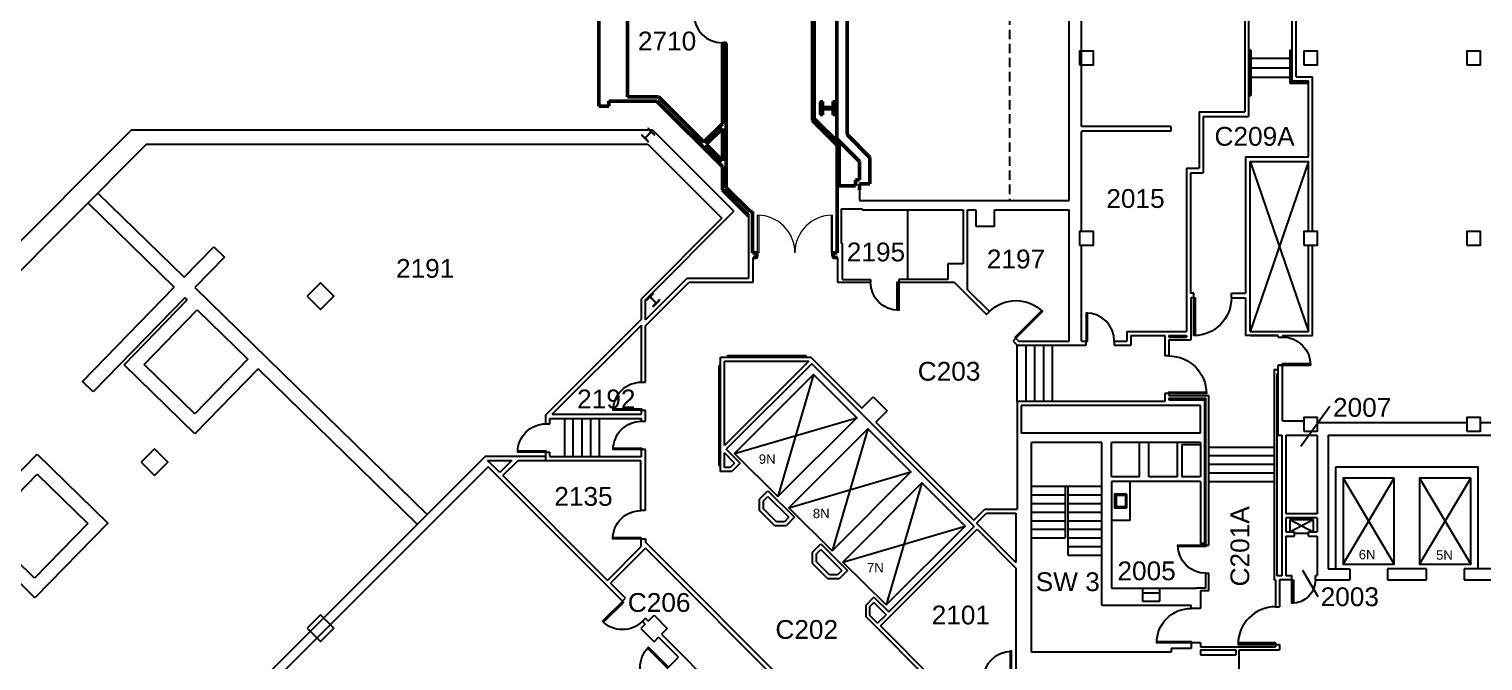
# Model space of a CAD drawing. Header units: inches. Extents: x -1132 to 7533, y -2240 to 4304.
# Drawn here: x 1104 to 2963, y 2053 to 2861 of the extents above; entities that cross this region are included whole.
import ezdxf

# ---------------------------------------------------------------- set-up
doc = ezdxf.new("R2010")
doc.units = ezdxf.units.IN
doc.header["$LTSCALE"] = 96
doc.header["$MEASUREMENT"] = 0
doc.linetypes.add('DASHED4', pattern=[0.1875, 0.125, -0.0625])
doc.layers.get('0').update_dxf_attribs({"linetype": 'CONTINUOUS'})
for name, color, linetype in [('A-ANNO-ROOM', 4, 'CONTINUOUS'), ('A-ANNO-TEXT', 4, 'CONTINUOUS'), ('A-COLS', 5, 'CONTINUOUS'), ('A-DOOR', 2, 'CONTINUOUS'), ('A-FLOR-CASE', 3, 'CONTINUOUS'), ('A-FLOR-EVTR', 1, 'CONTINUOUS'), ('A-FLOR-PFIX', 2, 'CONTINUOUS'), ('A-FLOR-STRS', 2, 'CONTINUOUS'), ('A-SHAFT', 1, 'CONTINUOUS'), ('A-WALL-ABOVE', 8, 'DASHED4'), ('A-WALL-FULL', 6, 'CONTINUOUS')]:
    doc.layers.add(name, color=color, linetype=linetype)
doc.styles.add('ARIAL', font='arial.ttf')
doc.styles.add('ATTR', font='romans.shx', dxfattribs={"width": 0.8, "height": 0.480011})

# ---------------------------------------------------------------- blocks, each defined once
blk = doc.blocks.new('*U86')
for p, q in [((0, 0), (0, 0)), ((36, 0), (36, 0))]:
    blk.add_line(p, q)
blk.add_lwpolyline([(0, 0), (0, -36), (1.75, -36), (1.75, 0)], close=True)
blk.add_arc((0, 0), 36, 270, 0)
blk = doc.blocks.new('*U85')
for p, q in [((0, 0), (0, 0)), ((48, 0), (48, 0))]:
    blk.add_line(p, q)
blk.add_lwpolyline([(0, 0), (0, 48), (1.75, 48), (1.75, 0)], close=True)
blk.add_arc((0, 0), 48, 0, 90)
blk = doc.blocks.new('*U87')
for p, q in [((0, 0), (0, 0)), ((-36, 0), (-36, 0))]:
    blk.add_line(p, q)
blk.add_lwpolyline([(0, 0), (0, -36), (-1.75, -36), (-1.75, 0)], close=True)
blk.add_arc((0, 0), 36, 180, 270)
blk = doc.blocks.new('*U80')
for p, q in [((0, 0), (0, 0)), ((36, 0), (36, 0))]:
    blk.add_line(p, q)
blk.add_lwpolyline([(0, 0), (0, 36), (1.75, 36), (1.75, 0)], close=True)
blk.add_arc((0, 0), 36, 0, 90)
blk = doc.blocks.new('*U81')
for p, q in [((0, 0), (0, 0)), ((44, 0), (44, 0))]:
    blk.add_line(p, q)
blk.add_lwpolyline([(0, 0), (0, -44), (1.75, -44), (1.75, 0)], close=True)
blk.add_arc((0, 0), 44, 270, 0)

msp = doc.modelspace()

# ---------------------------------------------------------------- hatches: boundary and pattern name
at = {"layer": 'A-COLS'}
h = msp.add_hatch(dxfattribs=at)
h.set_pattern_fill('FP_25', color=256, angle=-45, style=0, pattern_type=2)
h.set_pattern_definition([(45, (207.5376, 213.896), (-4.751758, 4.751758), []), (45, (207.5376, 221.0956), (-4.751758, 4.751758), [])])
h.paths.add_polyline_path([(1895.4, 2716.8), (1895.9, 2717.2), (1892.4, 2720.7), (1892.2, 2721.1), (1892.2, 2721.6), (1892.4, 2722), (1898.9, 2728.4), (1899.3, 2728.7), (1899.8, 2728.7), (1900.2, 2728.4), (1903.6, 2725), (1904.1, 2725.5), (1895.6, 2733.9), (1895.2, 2733.5), (1898.6, 2730), (1898.9, 2729.6), (1898.9, 2729.2), (1898.6, 2728.8), (1892.1, 2722.3), (1891.7, 2722), (1891.3, 2722), (1890.9, 2722.3), (1887.4, 2725.7), (1886.9, 2725.3), (1894, 2718.2)], flags=0)
h = msp.add_hatch(dxfattribs=at)
h.set_pattern_fill('FP_16', color=256, angle=45, style=0, pattern_type=2)
h.set_pattern_definition([(45, (211.564, 217.921), (-4.751758, 4.751758), []), (45, (211.564, 225.121), (-4.751758, 4.751758), [])])
h.paths.add_polyline_path([(1901.9, 2506), (1910.4, 2514.5), (1909.9, 2515), (1906.5, 2511.5), (1906.1, 2511.3), (1905.6, 2511.3), (1905.2, 2511.5), (1898.7, 2518), (1898.5, 2518.4), (1898.5, 2518.9), (1898.7, 2519.3), (1902.2, 2522.7), (1901.7, 2523.2), (1893.2, 2514.7), (1893.7, 2514.2), (1897.1, 2517.7), (1897.5, 2517.9), (1898, 2517.9), (1898.4, 2517.7), (1904.9, 2511.2), (1905.1, 2510.8), (1905.1, 2510.3), (1904.9, 2509.9), (1901.4, 2506.5)], flags=0)

# ---------------------------------------------------------------- linework, layer by layer
at = {"layer": 'A-ANNO-ROOM'}
for p, q in [((2766.9, 2378.4), (2729.9, 2327.4)), ((2732, 2169.2), (2751.8, 2135.6))]:
    msp.add_line(p, q, dxfattribs=at)
at = {"layer": 'A-COLS', "lineweight": 15}
for p, q in [((2118.8, 2768.1), (2115.4, 2764.6)), ((2118.9, 2753.7), (2116.2, 2751.1)), ((2125.8, 2760.7), (2123.6, 2758.5)), ((2125.5, 2759.4), (2125.9, 2759.8)), ((2130.4, 2760.7), (2128.2, 2758.5)), ((2130.1, 2759.4), (2130.5, 2759.8)), ((2133.2, 2768.1), (2131.5, 2766.3)), ((2135, 2765.2), (2131.5, 2761.7)), ((2131.5, 2760.7), (2132.2, 2761.5))]:
    msp.add_line(p, q, dxfattribs=at)
at = {"layer": 'A-COLS', "lineweight": 40}
for p, q in [((2115.4, 2768.1), (2115.4, 2751.1)), ((2118.9, 2768.1), (2115.4, 2768.1)), ((2115.4, 2751.1), (2118.9, 2751.1)), ((2118.2, 2764.6), (2118.2, 2754.6)), ((2118.9, 2764.6), (2118.2, 2764.6)), ((2118.2, 2754.6), (2118.9, 2754.6)), ((2118.9, 2760.7), (2118.9, 2768.1)), ((2118.9, 2759.8), (2118.9, 2764.6)), ((2131.5, 2760.7), (2118.9, 2760.7)), ((2131.5, 2759.8), (2118.9, 2759.8)), ((2118.9, 2754.6), (2118.9, 2759.4)), ((2118.9, 2759.4), (2131.5, 2759.4)), ((2118.9, 2751.1), (2118.9, 2758.5)), ((2118.9, 2758.5), (2131.5, 2758.5)), ((2135, 2768.1), (2131.5, 2768.1)), ((2131.5, 2768.1), (2131.5, 2760.7)), ((2132.2, 2764.6), (2131.5, 2764.6)), ((2131.5, 2764.6), (2131.5, 2759.8)), ((2131.5, 2759.4), (2131.5, 2754.6)), ((2131.5, 2758.5), (2131.5, 2751.1)), ((2131.5, 2754.6), (2132.2, 2754.6)), ((2131.5, 2751.1), (2135, 2751.1)), ((2132.2, 2754.6), (2132.2, 2764.6)), ((2135, 2751.1), (2135, 2768.1))]:
    msp.add_line(p, q, dxfattribs=at)
at = {"layer": 'A-COLS'}
for p, q in [((1895.6, 2733.9), (1895.2, 2733.5)), ((1895.2, 2733.5), (1898.6, 2730)), ((1904.1, 2725.5), (1895.6, 2733.9)), ((1887.4, 2725.7), (1886.9, 2725.3)), ((1886.9, 2725.3), (1895.4, 2716.8)), ((1890.9, 2722.3), (1887.4, 2725.7)), ((1898.6, 2728.8), (1892.1, 2722.3)), ((1892.4, 2722), (1898.9, 2728.4)), ((1895.9, 2717.2), (1892.4, 2720.7)), ((1895.4, 2716.8), (1895.9, 2717.2)), ((1900.2, 2728.4), (1903.6, 2725)), ((1903.6, 2725), (1904.1, 2725.5)), ((1901.7, 2523.2), (1893.2, 2514.7)), ((1893.2, 2514.7), (1893.7, 2514.2)), ((1893.7, 2514.2), (1897.1, 2517.7)), ((1898.4, 2517.7), (1904.9, 2511.2)), ((1898.7, 2519.3), (1902.2, 2522.7)), ((1905.2, 2511.5), (1898.7, 2518)), ((1904.9, 2509.9), (1901.4, 2506.5)), ((1902.2, 2522.7), (1901.7, 2523.2)), ((1901.9, 2506), (1910.4, 2514.5)), ((1909.9, 2515), (1906.5, 2511.5)), ((1910.4, 2514.5), (1909.9, 2515)), ((1901.4, 2506.5), (1901.9, 2506))]:
    msp.add_line(p, q, dxfattribs=at)
for points in [[(2447.1, 2814.9), (2464.6, 2814.9), (2464.6, 2832.4), (2447.1, 2832.4)], [(2733.6, 2814.9), (2751.1, 2814.9), (2751.1, 2832.4), (2733.6, 2832.4)], [(2942.1, 2814.9), (2959.6, 2814.9), (2959.6, 2832.4), (2942.1, 2832.4)], [(2447.1, 2584.4), (2464.6, 2584.4), (2464.6, 2601.9), (2447.1, 2601.9)], [(2733.6, 2584.4), (2751.1, 2584.4), (2751.1, 2601.9), (2733.6, 2601.9)], [(2942.1, 2584.4), (2959.6, 2584.4), (2959.6, 2601.9), (2942.1, 2601.9)], [(1459.6, 2519.5), (1476.5, 2502.6), (1493.5, 2519.5), (1476.5, 2536.5)], [(2733.6, 2346.9), (2751.1, 2346.9), (2751.1, 2364.4), (2733.6, 2364.4)], [(2942.1, 2346.9), (2959.6, 2346.9), (2959.6, 2364.4), (2942.1, 2364.4)], [(1247.4, 2307.4), (1264.4, 2290.4), (1281.4, 2307.4), (1264.4, 2324.4)], [(1459.6, 2095.3), (1476.5, 2078.3), (1493.5, 2095.3), (1476.5, 2112.2)]]:
    msp.add_lwpolyline(points, close=True, dxfattribs=at)
for points in [[(2314.3, 2629.6), (2314.3, 2608.7)], [(2314.3, 2608.7), (2338.3, 2608.7), (2338.3, 2629.6)]]:
    msp.add_lwpolyline(points, dxfattribs=at)
for centre, start, end in [((1891.5, 2722.9), 225, 315), ((1893.1, 2721.3), 135, 225), ((1898, 2729.4), 315, 45), ((1899.6, 2727.8), 45, 135), ((1897.8, 2517.1), 45, 135), ((1899.3, 2518.6), 135, 225), ((1904.3, 2510.6), 315, 45), ((1905.8, 2512.1), 225, 315)]:
    msp.add_arc(centre, 0.891, start, end, dxfattribs=at)
at = {"layer": 'A-DOOR'}
for p, q in [((1991.9, 2843.1), (1990, 2843.1)), ((1990, 2843.1), (1990, 2841.1)), ((1990, 2841.1), (1990.5, 2841.1)), ((1990.5, 2841.6), (1990.5, 2841.1)), ((1995.3, 2841.6), (1990.5, 2841.6)), ((1993.9, 2843.7), (1991.9, 2843.7)), ((1991.9, 2843.7), (1991.9, 2843.1)), ((1993.9, 2843.1), (1993.9, 2843.7)), ((1995.8, 2843.1), (1993.9, 2843.1)), ((1995.3, 2841.1), (1995.3, 2841.6)), ((1995.3, 2841.1), (1995.8, 2841.1)), ((1995.8, 2841.1), (1995.8, 2843.1)), ((2033, 2575.4), (2033, 2574.9)), ((2035, 2575.4), (2033, 2575.4)), ((2033.5, 2574.9), (2033, 2574.9)), ((2033, 2568.9), (2033.5, 2568.9)), ((2033, 2568.9), (2033, 2568.4)), ((2033, 2568.4), (2035, 2568.4)), ((2033.5, 2568.9), (2033.5, 2574.9)), ((2035, 2573.5), (2035, 2575.4)), ((2035.6, 2573.5), (2035, 2573.5)), ((2035, 2568.4), (2035, 2570.4)), ((2035, 2570.4), (2035.6, 2570.4)), ((2035.6, 2570.4), (2035.6, 2573.5)), ((2130.4, 2573.5), (2130.4, 2570.4)), ((2130.4, 2573.5), (2131, 2573.5)), ((2130.4, 2573.5), (2130.4, 2570.4)), ((2130.4, 2570.4), (2131, 2570.4)), ((2131, 2575.4), (2131, 2573.5)), ((2133, 2575.4), (2131, 2575.4)), ((2131, 2575.4), (2131, 2573.5)), ((2131, 2570.4), (2131, 2568.4)), ((2131, 2568.4), (2133, 2568.4)), ((2133, 2574.9), (2133, 2575.4)), ((2133, 2568.4), (2133, 2568.9)), ((2718.5, 2157.1), (2720.3, 2157.1))]:
    msp.add_line(p, q, dxfattribs=at)
at = {"layer": 'A-DOOR', "lineweight": 9}
for p, q in [((2035, 2575.4), (2035, 2622.9)), ((2036.7, 2622.9), (2036.7, 2574.9)), ((2129.2, 2622.9), (2129.2, 2574.9)), ((2131, 2575.4), (2131, 2622.9)), ((2036.7, 2574.9), (2035, 2574.9)), ((2129.2, 2574.9), (2131, 2574.9))]:
    msp.add_line(p, q, dxfattribs=at)
at = {"layer": 'A-DOOR'}
for points in [[(2593.1, 2517.1), (2594.8, 2517.1), (2594.8, 2469.1), (2593.1, 2469.1)], [(2455.4, 2461.9), (2457.1, 2461.9), (2457.1, 2497.9), (2455.4, 2497.9)], [(2561.1, 2395.1), (2561.1, 2396.9), (2609.1, 2396.9), (2609.1, 2395.1)], [(2608.6, 2201.4), (2608.6, 2199.6), (2572.6, 2199.6), (2572.6, 2201.4)], [(2697.6, 2074.6), (2697.6, 2076.4), (2649.6, 2076.4), (2649.6, 2074.6)]]:
    msp.add_lwpolyline(points, close=True, dxfattribs=at)
msp.add_lwpolyline([(2720.3, 2157.1), (2720.3, 2127.1), (2718.5, 2127.1), (2718.5, 2157.1)], dxfattribs=at)
for centre, radius, start, end in [((1990, 2879.1), 36, 180, 270), ((2455.4, 2461.9), 36, 0, 90), ((2697.6, 2074.6), 48, 90, 180)]:
    msp.add_arc(centre, radius, start, end, dxfattribs=at)
at = {"layer": 'A-DOOR', "lineweight": 9}
for centre, radius, start, end in [((1990, 2879.1), 36, 180, 270), ((2035, 2574.9), 48, 0, 90), ((2131, 2574.9), 48, 90, 180)]:
    msp.add_arc(centre, radius, start, end, dxfattribs=at)
at = {"layer": 'A-DOOR', "extrusion": (0, 0, -1)}
for centre, radius, start, end in [((-2593.1, 2517.1), 48, 180, 270), ((-2561.1, 2395.1), 48, 90, 180), ((-2608.6, 2201.4), 36, 270, 0), ((-2718.5, 2157.1), 30, 180, 270)]:
    msp.add_arc(centre, radius, start, end, dxfattribs=at)
at = {"layer": 'A-FLOR-CASE'}
for q in [(2511.6, 2282.7), (2487.6, 2232.7)]:
    msp.add_line((2511.6, 2232.7), q, dxfattribs=at)
at = {"layer": 'A-FLOR-EVTR'}
for p, q in [((2106.9, 2419.3), (2061.4, 2263.5)), ((2005.9, 2318.3), (2162, 2364.1)), ((2176.2, 2350), (2130.7, 2194.2)), ((2075.2, 2249), (2231.3, 2294.9)), ((2783.8, 2177.1), (2849.3, 2287.1)), ((2783.8, 2287.1), (2849.3, 2177.1)), ((2881.8, 2177.1), (2947.3, 2287.1)), ((2881.8, 2287.1), (2947.3, 2177.1)), ((2245.4, 2280.8), (2199.9, 2125)), ((2716, 2234.3), (2716, 2218.3)), ((2716, 2234.3), (2745.7, 2234.3)), ((2716, 2218.3), (2745.7, 2234.3)), ((2716, 2234.3), (2745.7, 2218.3)), ((2745.7, 2234.3), (2745.7, 2218.3)), ((2144.4, 2179.8), (2300.5, 2225.7)), ((2721.8, 2216.5), (2739.8, 2216.5))]:
    msp.add_line(p, q, dxfattribs=at)
for points in [[(2061.4, 2263.5), (2162, 2364.1), (2106.9, 2419.3), (2005.9, 2318.3)], [(2130.7, 2194.2), (2231.3, 2294.9), (2176.2, 2350), (2075.2, 2249)], [(2849.3, 2287.1), (2783.8, 2287.1), (2783.8, 2177.1), (2849.3, 2177.1)], [(2947.3, 2287.1), (2881.8, 2287.1), (2881.8, 2177.1), (2947.3, 2177.1)], [(2199.9, 2125), (2300.5, 2225.7), (2245.4, 2280.8), (2144.4, 2179.8)]]:
    msp.add_lwpolyline(points, close=True, dxfattribs=at)
at = {"layer": 'A-FLOR-PFIX'}
for points in [[(2506.4, 2248.7), (2492.1, 2248.7), (2492.1, 2266.7), (2506.4, 2266.7)], [(2505.2, 2250.2), (2494.4, 2250.2), (2494.4, 2265.2), (2505.2, 2265.2)], [(2505.6, 2264.8), (2505.6, 2250.5)], [(2507.1, 2265.9), (2507.1, 2249.4)]]:
    msp.add_lwpolyline(points, dxfattribs=at)
for centre, radius, start, end in [((2505.2, 2264.8), 0.375, 359.9998, 90.0001), ((2505.2, 2250.5), 0.375, 269.9999, 359.9999), ((2506.4, 2265.9), 0.75, 359.9999, 89.9999), ((2506.4, 2249.4), 0.75, 270.0001, 0)]:
    msp.add_arc(centre, radius, start, end, dxfattribs=at)
at = {"layer": 'A-FLOR-STRS'}
for p, q in [((2666.1, 2833.9), (2663.1, 2833.9)), ((2664.6, 2832.4), (2663.1, 2832.4)), ((2664.6, 2832.4), (2664.6, 2777.9)), ((2666.1, 2833.9), (2666.1, 2775.9)), ((2715.6, 2833.9), (2715.6, 2791.4)), ((2715.6, 2833.9), (2718.6, 2833.9)), ((2717.1, 2832.4), (2717.1, 2792.9)), ((2717.1, 2832.4), (2718.6, 2832.4)), ((2664.6, 2822.9), (2663.1, 2822.9)), ((2664.6, 2810.9), (2663.1, 2810.9)), ((2715.6, 2822.9), (2666.1, 2822.9)), ((2715.6, 2810.9), (2666.1, 2810.9)), ((2718.6, 2822.9), (2717.1, 2822.9)), ((2718.6, 2810.9), (2717.1, 2810.9)), ((2664.6, 2798.9), (2663.1, 2798.9)), ((2715.6, 2798.9), (2666.1, 2798.9)), ((2715.6, 2791.4), (2739.6, 2791.4)), ((2718.6, 2798.9), (2717.1, 2798.9)), ((2717.1, 2792.9), (2739.6, 2792.9)), ((2663.1, 2777.9), (2664.6, 2777.9)), ((2663.1, 2775.9), (2666.1, 2775.9)), ((2367.3, 2384.7), (2367.3, 2456.7)), ((2378.6, 2384.7), (2378.6, 2456.7)), ((2389.8, 2384.7), (2389.8, 2456.7)), ((2401.1, 2384.7), (2401.1, 2456.7)), ((2412.3, 2384.7), (2412.3, 2456.7)), ((1788.6, 2363.3), (1788.6, 2314.8)), ((1799.2, 2363.3), (1799.2, 2314.8)), ((1810.6, 2363.3), (1810.6, 2314.8)), ((1821.6, 2363.3), (1821.6, 2314.8)), ((1832.6, 2363.3), (1832.6, 2314.8)), ((2612.1, 2326.7), (2695.6, 2326.7)), ((2612.1, 2315.7), (2695.6, 2315.7)), ((2612.1, 2304.7), (2695.6, 2304.7)), ((2612.1, 2293.7), (2695.6, 2293.7)), ((2385.6, 2276.6), (2475.6, 2276.6)), ((2428.6, 2276.6), (2428.6, 2210.6)), ((2432.6, 2188.6), (2432.6, 2276.6)), ((2612.1, 2282.7), (2695.6, 2282.7)), ((2385.6, 2265.6), (2428.6, 2265.6)), ((2385.6, 2254.6), (2428.6, 2254.6)), ((2432.6, 2265.6), (2475.6, 2265.6)), ((2432.6, 2254.6), (2475.6, 2254.6)), ((2385.6, 2243.6), (2428.6, 2243.6)), ((2385.6, 2232.6), (2428.6, 2232.6)), ((2432.6, 2243.6), (2475.6, 2243.6)), ((2432.6, 2232.6), (2475.6, 2232.6)), ((2385.6, 2221.6), (2428.6, 2221.6)), ((2432.6, 2221.6), (2475.6, 2221.6)), ((2385.6, 2210.6), (2428.6, 2210.6)), ((2432.6, 2210.6), (2475.6, 2210.6)), ((2432.6, 2199.6), (2475.6, 2199.6)), ((2432.6, 2188.6), (2475.6, 2188.6))]:
    msp.add_line(p, q, dxfattribs=at)
at = {"layer": 'A-SHAFT'}
for p, q in [((2739.6, 2691.4), (2665.1, 2474.4)), ((2665.1, 2691.4), (2739.6, 2474.4))]:
    msp.add_line(p, q, dxfattribs=at)
at = {"layer": 'A-WALL-ABOVE'}
msp.add_line((2357.6, 4065.9), (2357.6, 2641.6), dxfattribs=at)
at = {"layer": 'A-WALL-FULL'}
for p, q in [((2433.6, 2641.6), (2433.6, 4013.4)), ((2449.6, 2736.4), (2449.6, 3036.4)), ((2658.1, 2931.4), (2658.1, 2754.9)), ((2663.1, 2882.4), (2663.1, 2748.9)), ((2718.6, 2794.4), (2718.6, 2882.4)), ((2723.9, 2799.6), (2723.9, 2882.4)), ((2718.6, 2794.4), (2739.6, 2794.4)), ((2718.6, 2794.4), (2739.6, 2794.4)), ((2723.9, 2799.6), (2744.9, 2799.6)), ((2723.9, 2799.6), (2744.9, 2799.6)), ((2739.6, 2697.4), (2739.6, 2794.4)), ((2744.9, 2601.9), (2744.9, 2799.6)), ((2599.8, 2754.9), (2658.1, 2754.9)), ((2599.8, 2754.9), (2599.8, 2682.9)), ((2563.8, 2736.4), (2449.6, 2736.4)), ((2563.8, 2736.4), (2563.8, 2730.4)), ((2604.8, 2748.9), (2663.1, 2748.9)), ((2604.8, 2748.9), (2604.8, 2676.9)), ((1235, 2732), (303.6, 1800.6)), ((1235, 2732), (1901, 2732)), ((1901, 2732), (2005.1, 2628)), ((2563.8, 2730.4), (2449.6, 2730.4)), ((2449.6, 2601.9), (2449.6, 2729.9)), ((1254.2, 2713.6), (1064.7, 2524.1)), ((1254.2, 2713.6), (1895.2, 2713.6)), ((1895.2, 2713.6), (1989.7, 2619.1)), ((2659.1, 2697.4), (2739.6, 2697.4)), ((2659.1, 2697.4), (2659.1, 2523.1)), ((2583.8, 2682.9), (2583.8, 2474.4)), ((2583.8, 2682.9), (2599.8, 2682.9)), ((2588.8, 2676.9), (2588.8, 2523.1)), ((2588.8, 2676.9), (2604.8, 2676.9)), ((2665.1, 2691.4), (2739.6, 2691.4)), ((2665.1, 2474.4), (2665.1, 2691.4)), ((2739.6, 2601.9), (2739.6, 2691.4)), ((2165.6, 2662.8), (2165.6, 2641.6)), ((1191.8, 2651.2), (1302.1, 2543.7)), ((2165.6, 2641.6), (2433.6, 2641.6)), ((1179.1, 2638.5), (1289.5, 2530.8)), ((1892, 2514.9), (2005.1, 2628)), ((2023.5, 2622.5), (2023.5, 2542.5)), ((2142.5, 2586.9), (2142.5, 2630.9)), ((2142.5, 2630.9), (2169, 2630.9)), ((2169, 2630.9), (2169, 2629.9)), ((2169, 2629.9), (2298.2, 2629.9)), ((2227, 2629.9), (2227, 2540.9)), ((2298.2, 2629.9), (2298.2, 2560.6)), ((2303.5, 2527.5), (2303.5, 2629.6)), ((2303.5, 2629.6), (2314.3, 2629.6)), ((2338.3, 2629.6), (2433.6, 2629.6)), ((2433.6, 2461.9), (2433.6, 2629.6)), ((1989.7, 2619.1), (1886.7, 2516.1)), ((2144, 2586.9), (2142.5, 2586.9)), ((2144, 2540.9), (2144, 2586.9)), ((2449.6, 2461.9), (2449.6, 2584.4)), ((2739.6, 2474.4), (2739.6, 2584.4)), ((2744.9, 2469.1), (2744.9, 2584.4)), ((1302.1, 2543.7), (1340, 2582.6)), ((1353.7, 2569.2), (1315.8, 2530.3)), ((1340, 2582.6), (1353.7, 2569.2)), ((2029.8, 2537.5), (2029.8, 2568.9)), ((2137.5, 2568.9), (2137.5, 2537.4)), ((2298.2, 2560.6), (2278.5, 2560.6)), ((2278.5, 2560.6), (2278.5, 2540.9)), ((1172.3, 2410.6), (1289.5, 2530.8)), ((1315.8, 2530.3), (1612.8, 2240.7)), ((1892, 2489), (1945.4, 2542.5)), ((1892, 2481.6), (1947.8, 2537.5)), ((1945.4, 2542.5), (2023.5, 2542.5)), ((1947.8, 2537.5), (2029.8, 2537.5)), ((2137.5, 2537.4), (2179.7, 2537.4)), ((2144, 2540.9), (2179.7, 2540.9)), ((2179.7, 2540.9), (2179.7, 2537.4)), ((2278.5, 2540.9), (2215.7, 2540.9)), ((2215.7, 2540.9), (2215.7, 2537.4)), ((2215.7, 2537.4), (2286.6, 2537.4)), ((2286.6, 2537.4), (2328.1, 2495.9)), ((1303.2, 2517.4), (1186, 2397.2)), ((1225.4, 2431.9), (1306.1, 2514.6)), ((1303.2, 2517.4), (1306.1, 2514.6)), ((1886.7, 2490), (1886.7, 2516.1)), ((1892, 2489), (1892, 2514.9)), ((2303.5, 2527.5), (2331.8, 2499.7)), ((2593.1, 2523.1), (2588.8, 2523.1)), ((2593.1, 2517.1), (2589.1, 2517.1)), ((2589.1, 2517.1), (2589.1, 2463.6)), ((2593.1, 2517.1), (2593.1, 2523.1)), ((2641.1, 2523.1), (2659.1, 2523.1)), ((2641.1, 2517.1), (2641.1, 2523.1)), ((2641.1, 2517.1), (2659.1, 2517.1)), ((2659.1, 2517.1), (2659.1, 2469.1)), ((1250.9, 2432.2), (1319, 2502)), ((1319, 2502), (1383.7, 2438.9)), ((2328.1, 2495.9), (2331.8, 2499.7)), ((1764.6, 2367.9), (1886.7, 2490)), ((1772.7, 2368.5), (1886.7, 2482.6)), ((1886.7, 2409.6), (1886.7, 2482.6)), ((1892, 2409.6), (1892, 2481.6)), ((2507.6, 2474.4), (2583.8, 2474.4)), ((2507.6, 2474.4), (2507.6, 2461.9)), ((2665.1, 2474.4), (2739.6, 2474.4)), ((2665.1, 2474.4), (2706.3, 2474.4)), ((2362, 2462), (2365.7, 2465.7)), ((2362.3, 2461.7), (2367.3, 2456.7)), ((2365.7, 2465.7), (2369.5, 2461.9)), ((2367.3, 2456.7), (2455.4, 2456.7)), ((2369.5, 2461.9), (2433.6, 2461.9)), ((2449.6, 2461.9), (2455.4, 2461.9)), ((2455.4, 2456.7), (2455.4, 2461.9)), ((2491.4, 2461.9), (2491.4, 2456.7)), ((2491.4, 2461.9), (2507.6, 2461.9)), ((2491.4, 2456.7), (2512.6, 2456.7)), ((2512.6, 2469.1), (2556.1, 2469.1)), ((2512.6, 2469.1), (2512.6, 2456.7)), ((2556.1, 2469.1), (2556.1, 2443.1)), ((2561.1, 2469.1), (2561.1, 2467.1)), ((2561.1, 2469.1), (2583.8, 2469.1)), ((2561.1, 2467.1), (2583.8, 2467.1)), ((2561.1, 2463.6), (2589.1, 2463.6)), ((2561.1, 2463.6), (2561.1, 2443.1)), ((2583.8, 2469.1), (2583.8, 2467.1)), ((2701.1, 2469.1), (2659.1, 2469.1)), ((2665.1, 2469.1), (2701.1, 2469.1)), ((2701.1, 2467.2), (2701.1, 2469.1)), ((2701.1, 2467.2), (2706.3, 2467.2)), ((2701.1, 2467.2), (2706.3, 2467.2)), ((2706.3, 2469.1), (2706.3, 2467.2)), ((2706.3, 2469.1), (2744.9, 2469.1)), ((1383.7, 2438.9), (1315.6, 2369.1)), ((1988, 2295.5), (1988, 2441.5)), ((1988, 2441.5), (2103.5, 2441.5)), ((1993, 2436.5), (2100.9, 2436.5)), ((2100.9, 2436.5), (1993, 2328.5)), ((1993, 2328.5), (1993, 2436.5)), ((1996.8, 2441.5), (1996.8, 2443.5)), ((1996.8, 2443.5), (2096.8, 2443.5)), ((2096.8, 2443.5), (2096.8, 2441.5)), ((2103.5, 2441.5), (2168.4, 2376.5)), ((2561.1, 2443.1), (2556.1, 2443.1)), ((1315.9, 2343.7), (1225.4, 2431.9)), ((1315.6, 2369.1), (1250.9, 2432.2)), ((1396.6, 2426.4), (1315.9, 2343.7)), ((1396.6, 2426.4), (1600.1, 2228)), ((1986, 2302.7), (1986, 2430.7)), ((1988, 2430.7), (1986, 2430.7)), ((2104.6, 2433), (1995.3, 2323.8)), ((2104.6, 2433), (2312.4, 2225.3)), ((2701.1, 2431.2), (2706.3, 2431.2)), ((2701.1, 2341.9), (2701.1, 2431.2)), ((2706.3, 2431.2), (2701.1, 2431.2)), ((2706.3, 2360.1), (2706.3, 2431.2)), ((1186, 2397.2), (1172.3, 2410.6)), ((1886.7, 2409.6), (1892, 2409.6)), ((2168.4, 2376.5), (2182.9, 2391)), ((2182.9, 2391), (2200.9, 2373)), ((2556.1, 2384.7), (2367.3, 2384.7)), ((2367.3, 2384.7), (2367.3, 2247.2)), ((2372.3, 2379.7), (2372.3, 2344.6)), ((2601.6, 2379.7), (2372.3, 2379.7)), ((2556.1, 2395.1), (2556.1, 2384.7)), ((2561.1, 2395.1), (2556.1, 2395.1)), ((2561.1, 2395.1), (2561.1, 2392.6)), ((2561.1, 2392.6), (2612.1, 2392.6)), ((2561.1, 2389.1), (2608.6, 2389.1)), ((2561.1, 2389.1), (2561.1, 2387.1)), ((2561.1, 2387.1), (2606.6, 2387.1)), ((2601.6, 2344.6), (2601.6, 2379.7)), ((2606.6, 2387.1), (2606.6, 2203.4)), ((2608.6, 2201.4), (2608.6, 2389.1)), ((2612.1, 2201.4), (2612.1, 2392.6)), ((1764.6, 2356.3), (1764.6, 2367.9)), ((1769.9, 2363.3), (1886.7, 2363.3)), ((1769.9, 2356.3), (1769.9, 2363.3)), ((1772.7, 2368.5), (1886.7, 2368.5)), ((1886.7, 2373.6), (1892, 2373.6)), ((1886.7, 2368.5), (1886.7, 2373.6)), ((1886.7, 2359.6), (1886.7, 2363.3)), ((1892, 2359.6), (1892, 2373.6)), ((2186.5, 2358.5), (2200.9, 2373)), ((1764.6, 2356.3), (1769.9, 2356.3)), ((1886.7, 2359.6), (1892, 2359.6)), ((2186.5, 2358.5), (2311.8, 2233.1)), ((2601.6, 2344.6), (2372.3, 2344.6)), ((2706.3, 2360.1), (2733.6, 2360.1)), ((2751.1, 2357.9), (2942.1, 2357.9)), ((2959.6, 2357.9), (3189.6, 2357.9)), ((1886.7, 2314.8), (1886.7, 2323.6)), ((1892, 2323.6), (1886.7, 2323.6)), ((1892, 2245.5), (1892, 2323.6)), ((2013, 2306.1), (1995.3, 2323.8)), ((2385.6, 2064.6), (2385.6, 2332.6)), ((2475.6, 2332.6), (2385.6, 2332.6)), ((2475.6, 2124.6), (2475.6, 2332.6)), ((2601.6, 2332.6), (2487.6, 2332.6)), ((2601.6, 2332.6), (2487.6, 2332.6)), ((2487.6, 2288.7), (2487.6, 2332.6)), ((2523.6, 2288.7), (2523.6, 2332.6)), ((2535.6, 2288.7), (2535.6, 2332.6)), ((2571.6, 2332.6), (2571.6, 2288.7)), ((2577.6, 2329.6), (2577.6, 2288.7)), ((2601.6, 2329.6), (2577.6, 2329.6)), ((2601.6, 2332.6), (2601.6, 2288.7)), ((2701.1, 2341.9), (2705.6, 2341.9)), ((2705.6, 2341.9), (2705.6, 2162.1)), ((2710.8, 2341.9), (2750.8, 2341.9)), ((2710.8, 2341.9), (2710.8, 2241.5)), ((2750.8, 2341.9), (2750.8, 2241.5)), ((2764.8, 2341.9), (3190.6, 2341.9)), ((2764.8, 2341.9), (2764.8, 2171.1)), ((1686.9, 2314.8), (635.7, 1263.5)), ((1020.9, 2222.1), (1114.1, 2317.7)), ((1114.1, 2317.7), (1204.6, 2229.5)), ((1764.6, 2314.8), (1686.9, 2314.8)), ((1690.2, 2309.6), (1721.2, 2309.6)), ((1705.7, 2294.1), (1690.2, 2309.6)), ((1721.2, 2309.6), (1705.7, 2294.1)), ((1729, 2309.5), (1709.6, 2290.2)), ((1729, 2309.5), (1886.2, 2309.5)), ((1764.6, 2320.3), (1769.9, 2320.3)), ((1764.6, 2310.8), (1764.6, 2320.3)), ((1769.9, 2314.8), (1769.9, 2320.3)), ((1769.9, 2314.8), (1886.7, 2314.8)), ((1886.2, 2245.5), (1886.2, 2309.5)), ((1993, 2300.5), (1993, 2319.1)), ((2005.9, 2306.1), (1993, 2319.1)), ((2005.9, 2306.1), (2000.3, 2300.5)), ((2013, 2306.1), (2002.3, 2295.5)), ((1690.7, 2301.6), (644.2, 1255.1)), ((1046.3, 2222.4), (1114.4, 2292.2)), ((1114.4, 2292.2), (1179.1, 2229.1)), ((1862.7, 2129.7), (1690.7, 2301.6)), ((1843.4, 2156.3), (1709.6, 2290.2)), ((1988, 2302.7), (1986, 2302.7)), ((2002.3, 2295.5), (1988, 2295.5)), ((2000.3, 2300.5), (1993, 2300.5)), ((2523.6, 2288.7), (2487.6, 2288.7)), ((2571.6, 2288.7), (2535.6, 2288.7)), ((2601.6, 2288.7), (2577.6, 2288.7)), ((2774.6, 2301.4), (2956.6, 2301.4)), ((2774.6, 2171.1), (2774.6, 2301.4)), ((2956.6, 2171.1), (2956.6, 2301.4)), ((2037.7, 2260.2), (2048.3, 2270.8)), ((2048.3, 2270.8), (2082.3, 2236.9)), ((2601.6, 2282.7), (2487.6, 2282.7)), ((2487.6, 2282.7), (2487.6, 2146.3)), ((2601.6, 2282.7), (2601.6, 2203.4)), ((2037.7, 2245.7), (2037.7, 2260.2)), ((2042.7, 2258.1), (2048.3, 2263.7)), ((2042.7, 2247.8), (2042.7, 2258.1)), ((2048.3, 2263.7), (2075.2, 2236.9)), ((1891.5, 2245.5), (1886.2, 2245.5)), ((2057.2, 2226.2), (2037.7, 2245.7)), ((2059.3, 2231.2), (2042.7, 2247.8)), ((2069.6, 2231.2), (2059.3, 2231.2)), ((2075.2, 2236.9), (2069.6, 2231.2)), ((2082.3, 2236.9), (2071.7, 2226.2)), ((2311.8, 2233.1), (2325.8, 2247.2)), ((2315.2, 2229.5), (2327.9, 2242.2)), ((2325.8, 2247.2), (2367.3, 2247.2)), ((2327.9, 2242.2), (2365.6, 2242.2)), ((2365.6, 2242.2), (2365.6, 2179.1)), ((2750.8, 2241.5), (2710.8, 2241.5)), ((2750.8, 2236.3), (2710.8, 2236.3)), ((2710.8, 2236.3), (2710.8, 2218.3)), ((2750.8, 2236.3), (2750.8, 2218.3)), ((1111.4, 2133.9), (1020.9, 2222.1)), ((1111, 2159.3), (1046.3, 2222.4)), ((1179.1, 2229.1), (1111, 2159.3)), ((1204.6, 2229.5), (1111.4, 2133.9)), ((2071.7, 2226.2), (2057.2, 2226.2)), ((2192.3, 2098.2), (2315.9, 2221.7)), ((2203.1, 2116), (2312.4, 2225.3)), ((2315.2, 2229.5), (2365.6, 2179.1)), ((2315.9, 2221.7), (2365.6, 2172.1)), ((2710.8, 2218.3), (2721.8, 2218.3)), ((2710.8, 2213), (2710.8, 2162.5)), ((2710.8, 2213), (2721.8, 2213)), ((2721.8, 2213), (2721.8, 2218.3)), ((2739.8, 2213), (2739.8, 2218.3)), ((2739.8, 2218.3), (2750.8, 2218.3)), ((2739.8, 2213), (2750.8, 2213)), ((2750.8, 2213), (2750.8, 2162.5)), ((1843.4, 2156.3), (1886.2, 2199.1)), ((1891.9, 2197.4), (1847.2, 2152.6)), ((1886.2, 2209.5), (1886.2, 2199.1)), ((1886.2, 2209.5), (1892, 2209.5)), ((2161.2, 1928.1), (1891.9, 2197.4)), ((1892, 2209.5), (1892, 2205.1)), ((2168.4, 1928.6), (1892, 2205.1)), ((2105.6, 2192.3), (2116.2, 2202.9)), ((2110.6, 2190.2), (2116.2, 2195.8)), ((2116.2, 2202.9), (2150.1, 2169)), ((2116.2, 2195.8), (2143.1, 2169)), ((2606.6, 2203.4), (2601.6, 2203.4)), ((2608.6, 2201.4), (2612.1, 2201.4)), ((2105.6, 2177.8), (2105.6, 2192.3)), ((2125.1, 2158.4), (2105.6, 2177.8)), ((2110.6, 2179.9), (2110.6, 2190.2)), ((2127.1, 2163.4), (2110.6, 2179.9)), ((2139.5, 2158.4), (2125.1, 2158.4)), ((2137.5, 2163.4), (2127.1, 2163.4)), ((2143.1, 2169), (2137.5, 2163.4)), ((2150.1, 2169), (2139.5, 2158.4)), ((2365.6, 2172.1), (2365.6, 2029.9)), ((2608.6, 2147), (2608.6, 2165.4)), ((2608.6, 2165.4), (2612.1, 2165.4)), ((2612.1, 2143.5), (2612.1, 2165.4)), ((2697.6, 2157.1), (2695.6, 2157.1)), ((2697.6, 2157.1), (2697.6, 2122.6)), ((2705.6, 2162.1), (2699.1, 2162.1)), ((2702.6, 2157.1), (2702.6, 2122.6)), ((2718.5, 2157.1), (2702.6, 2157.1)), ((2710.8, 2162.5), (2718.5, 2162.5)), ((2718.5, 2157.1), (2718.5, 2162.5)), ((2748.5, 2162.5), (2750.8, 2162.5)), ((2748.5, 2157.1), (2748.5, 2162.5)), ((2748.5, 2157.1), (2792.6, 2157.1)), ((2764.8, 2171.1), (2792.6, 2171.1)), ((2792.6, 2171.1), (2792.6, 2157.1)), ((2840.6, 2171.1), (2840.6, 2157.1)), ((2890.6, 2171.1), (2840.6, 2171.1)), ((2840.6, 2157.1), (2890.6, 2157.1)), ((2890.6, 2157.1), (2890.6, 2171.1)), ((2938.6, 2171.1), (2938.6, 2157.1)), ((2992.6, 2171.1), (2938.6, 2171.1)), ((2938.6, 2157.1), (2992.6, 2157.1)), ((1866.4, 2133.4), (1847.2, 2152.6)), ((2487.6, 2146.3), (2596.6, 2146.3)), ((2527.3, 2146.3), (2527.3, 2129.8)), ((2527.3, 2140.3), (2549.4, 2140.3)), ((2549.4, 2129.8), (2549.4, 2146.3)), ((2596.6, 2147), (2608.6, 2147)), ((2596.6, 2146.3), (2596.6, 2147)), ((2601.6, 2143.5), (2601.6, 2120.6)), ((2601.6, 2143.5), (2612.1, 2143.5)), ((1862.7, 2129.7), (1866.4, 2133.4)), ((2184.1, 2135), (2173.5, 2124.4)), ((2173.5, 2124.4), (2173.5, 2110)), ((2184.1, 2128), (2178.5, 2122.4)), ((2178.5, 2122.4), (2178.5, 2112)), ((2184.1, 2135), (2203.1, 2116)), ((2184.1, 2128), (2199.6, 2112.5)), ((2475.6, 2124.6), (2589.6, 2124.6)), ((2475.6, 2124.6), (2589.6, 2124.6)), ((2527.3, 2129.8), (2549.4, 2129.8)), ((2589.6, 2120.6), (2589.6, 2124.6)), ((2601.6, 2120.6), (2589.6, 2120.6)), ((2697.6, 2122.6), (2702.6, 2122.6)), ((1891.7, 2100.6), (1885.9, 2094.8)), ((1888.1, 2104.2), (1891.9, 2107.9)), ((1891.7, 2100.6), (1888.1, 2104.2)), ((1895.4, 2104.4), (1891.9, 2107.9)), ((1895.4, 2104.4), (1902.9, 2111.8)), ((1902.9, 2111.8), (1919.8, 2094.8)), ((2258.8, 2024.6), (2173.5, 2110)), ((2188.8, 2101.7), (2178.5, 2112)), ((2188.8, 2101.7), (2199.6, 2112.5)), ((1885.9, 2094.8), (1902.9, 2077.9)), ((1902.9, 2077.9), (1908.7, 2083.7)), ((1934, 2058.3), (1908.7, 2083.7)), ((1919.8, 2094.8), (1912.4, 2087.4)), ((1912.4, 2087.4), (2105.8, 1894)), ((2260.6, 2029.9), (2192.3, 2098.2)), ((2564.1, 2064.6), (2385.6, 2064.6)), ((2589.6, 2069.1), (2564.1, 2069.1)), ((2564.1, 2069.1), (2564.1, 2064.6)), ((2601.6, 2076.6), (2589.6, 2076.6)), ((2589.6, 2076.6), (2589.6, 2069.1)), ((2601.6, 2076.6), (2601.6, 2071.4)), ((2601.6, 2071.4), (2697.6, 2071.4)), ((2601.6, 2067.6), (2646.6, 2067.6)), ((2601.6, 2067.6), (2601.6, 2061.1)), ((2646.6, 2067.6), (2646.6, 2061.1)), ((2650.9, 2021.6), (2650.9, 2067.6)), ((2650.9, 2067.6), (2702.6, 2067.6)), ((2697.6, 2074.6), (2697.6, 2071.4)), ((2697.6, 2074.6), (2702.6, 2074.6)), ((2702.6, 2074.6), (2702.6, 2067.6)), ((1921.2, 2045.5), (1934, 2058.3)), ((2601.6, 2061.1), (2646.6, 2061.1))]:
    msp.add_line(p, q, dxfattribs=at)
at = {"layer": 'A-WALL-FULL', "lineweight": 50}
for p, q in [((2149.8, 2725.9), (2149.8, 3271)), ((2105.6, 3213), (2105.6, 2743.9)), ((2107.8, 2746.2), (2107.8, 3213)), ((2136.6, 3213), (2136.6, 2720.4)), ((1832.3, 2877.3), (1832.3, 2762.3)), ((1869.1, 2878.7), (1869.1, 2774)), ((1990.5, 2841.6), (1990.5, 2739.8)), ((1995.3, 2841.6), (1990.5, 2841.6)), ((1995.3, 2657.8), (1995.3, 2841.6)), ((1869.1, 2774), (1908.8, 2774)), ((1966.7, 2716.1), (1908.8, 2774)), ((1832.3, 2762.3), (1845, 2762.3)), ((1845, 2768.7), (1906.7, 2768.7)), ((1845, 2762.3), (1845, 2768.7)), ((1906.7, 2768.7), (1990.5, 2684.9)), ((1990.5, 2739.8), (1966.7, 2716.1)), ((1969.7, 2713.1), (1990.5, 2733.8)), ((1990.5, 2733.8), (1990.5, 2692.3)), ((2105.6, 2743.9), (2137.2, 2712.3)), ((2139.5, 2714.5), (2107.8, 2746.2)), ((2136.6, 2720.4), (2165.6, 2691.3)), ((2139.5, 2660.6), (2139.5, 2714.5)), ((2178.9, 2696.8), (2149.8, 2725.9)), ((1990.5, 2692.3), (1969.7, 2713.1)), ((2137.2, 2712.3), (2137.2, 2574.9)), ((2178.9, 2662.8), (2178.9, 2696.8)), ((1990.5, 2684.9), (1990.5, 2655.3)), ((2165.6, 2691.3), (2165.6, 2668.1)), ((2139.5, 2660.6), (2160.4, 2660.6)), ((2165.6, 2668.1), (2160.4, 2668.1)), ((2160.4, 2668.1), (2160.4, 2660.6)), ((2165.6, 2662.8), (2178.9, 2662.8)), ((2165.6, 2655.3), (2165.6, 2662.8)), ((1990.5, 2655.3), (2023.5, 2622.2)), ((2025.7, 2627.4), (1995.3, 2657.8)), ((2025.7, 2627.4), (2028.7, 2627.4)), ((2028.7, 2574.9), (2028.7, 2627.4)), ((2033.5, 2574.9), (2028.7, 2574.9)), ((2029.8, 2568.9), (2033.5, 2568.9)), ((2033.5, 2568.9), (2033.5, 2574.9)), ((2137.2, 2574.9), (2132.5, 2574.9)), ((2132.5, 2574.9), (2132.5, 2568.9)), ((2132.5, 2568.9), (2137.5, 2568.9))]:
    msp.add_line(p, q, dxfattribs=at)
at = {"layer": 'A-WALL-FULL'}
msp.add_lwpolyline([(2733.6, 2814.9), (2751.1, 2814.9), (2751.1, 2832.4), (2733.6, 2832.4)], close=True, dxfattribs=at)
for points in [[(2701.1, 2425.2), (2695.6, 2425.2), (2695.6, 2157.1)], [(2701.1, 2419.2), (2699.1, 2419.2), (2699.1, 2162.1)]]:
    msp.add_lwpolyline(points, dxfattribs=at)

# ---------------------------------------------------------------- block references
at = {"layer": 'A-DOOR', "xscale": -1}
for name, p in [('*U86', (2215.7, 2537.4)), ('*U80', (2360.1, 2029.9))]:
    msp.add_blockref(name, p, dxfattribs=at)
at = {"layer": 'A-DOOR'}
for name, p, xscale, rotation in [('*U85', (2365.7, 2465.7), -0.9999999999999998, 314.9999999999932), ('*U80', (2706.3, 2431.2), -1, 270), ('*U86', (1886.7, 2373.6), -1, 270), ('*U86', (1764.6, 2320.3), -1, 270), ('*U86', (1886.7, 2323.6), -1, 270), ('*U86', (1886.2, 2209.5), -1, 270), ('*U87', (1862.5, 2129.5), -1, 315.0000000000002), ('*U81', (2589.6, 2076.6), -1, 270), ('*U87', (1921.2, 2045.5), -1, 225.0000000000067)]:
    msp.add_blockref(name, p, dxfattribs=dict(at, xscale=xscale, rotation=rotation))

# ---------------------------------------------------------------- texts
at = {"layer": 'A-ANNO-ROOM', "style": 'ARIAL'}
for s, p in [('2710', (1882.3, 2833.4)), ('C209A', (2619.5, 2711.6)), ('2015', (2481.2, 2632.2)), ('2195', (2149.4, 2563.9)), ('2191', (1573, 2542.9)), ('2197', (2328.4, 2554.9)), ('C203', (2240.1, 2411.5)), ('2192', (1804.6, 2376.1)), ('2007', (2771, 2365.3)), ('2135', (1775.4, 2251.6)), ('2005', (2495.4, 2156.5)), ('SW 3', (2390.9, 2142.6)), ('C206', (1869.4, 2116.1)), ('2003', (2755.2, 2123.4)), ('2101', (2257.9, 2100.1)), ('C202', (2058.1, 2081.6))]:
    msp.add_text(s, height=24, dxfattribs=at).set_placement(p)
msp.add_text('C201A', height=24, rotation=90, dxfattribs=at).set_placement((2663.9, 2148.6))
at = {"layer": 'A-ANNO-TEXT', "char_height": 12, "width": 38.515, "attachment_point": 5, "style": 'ARIAL'}
for s, insert in [('9N', (2047.6, 2311.2)), ('8N', (2116.7, 2241.8)), ('6N', (2814.7, 2189.2)), ('5N', (2913.5, 2188.6)), ('7N', (2185.9, 2172.6))]:
    msp.add_mtext(s, dxfattribs=dict(at, insert=insert))
at = {"layer": 'A-FLOR-PFIX', "style": 'ATTR', "width": 0.8, "flags": 9}
msp.add_attdef('ESTCODE', (2492.1, 2248.7), '', height=0.0045, dxfattribs=at)

doc.saveas('drawing.dxf')
